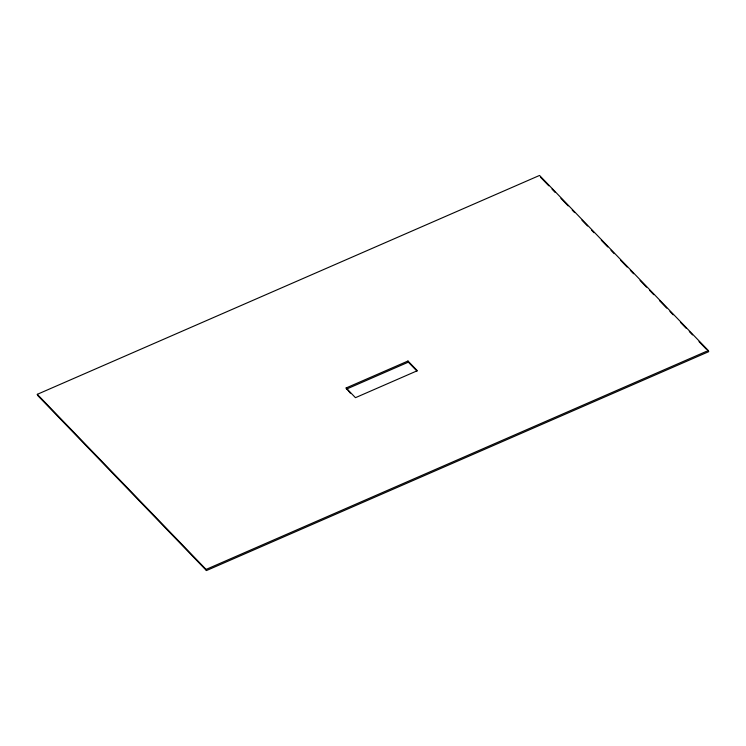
<?xml version="1.0" encoding="UTF-8"?>
<svg xmlns="http://www.w3.org/2000/svg" width="746" height="746" viewBox="0 0 746 746"><rect width="100%" height="100%" fill="white"/><g stroke="black" fill="none" stroke-linecap="round" stroke-linejoin="round"><path stroke-width="1.12" d="M37.3 394.326L539.544 175.441L708.336 350.527L708.7 351.674L206.456 570.559L37.664 395.473L37.3 394.326L206.092 569.422L206.456 570.559M346.107 387.976L407.978 361.017L417.331 370.715L355.46 397.683L346.107 387.976L350.368 393.161M346.47 389.123L408.342 362.155L416.911 371.051M206.092 569.422L708.336 350.527M540.71 177.417L548.786 185.801M552.021 189.148L555.248 192.496M560.899 198.361L568.172 205.905M572.21 210.092L574.634 212.601M581.899 220.145L587.559 226.01M591.597 230.197L594.012 232.715M601.285 240.249L607.748 246.954M610.974 250.302L614.21 253.659M620.672 260.354L627.125 267.059M630.361 270.406L633.587 273.763M640.049 280.459L646.512 287.163M649.738 290.511L653.785 294.707M659.436 300.563L666.7 308.107M669.936 311.455L673.162 314.812M680.436 322.347L686.087 328.212M689.313 331.569L692.549 334.917M699.011 341.621L706.275 349.156M407.978 361.017L408.342 362.155"/></g></svg>
